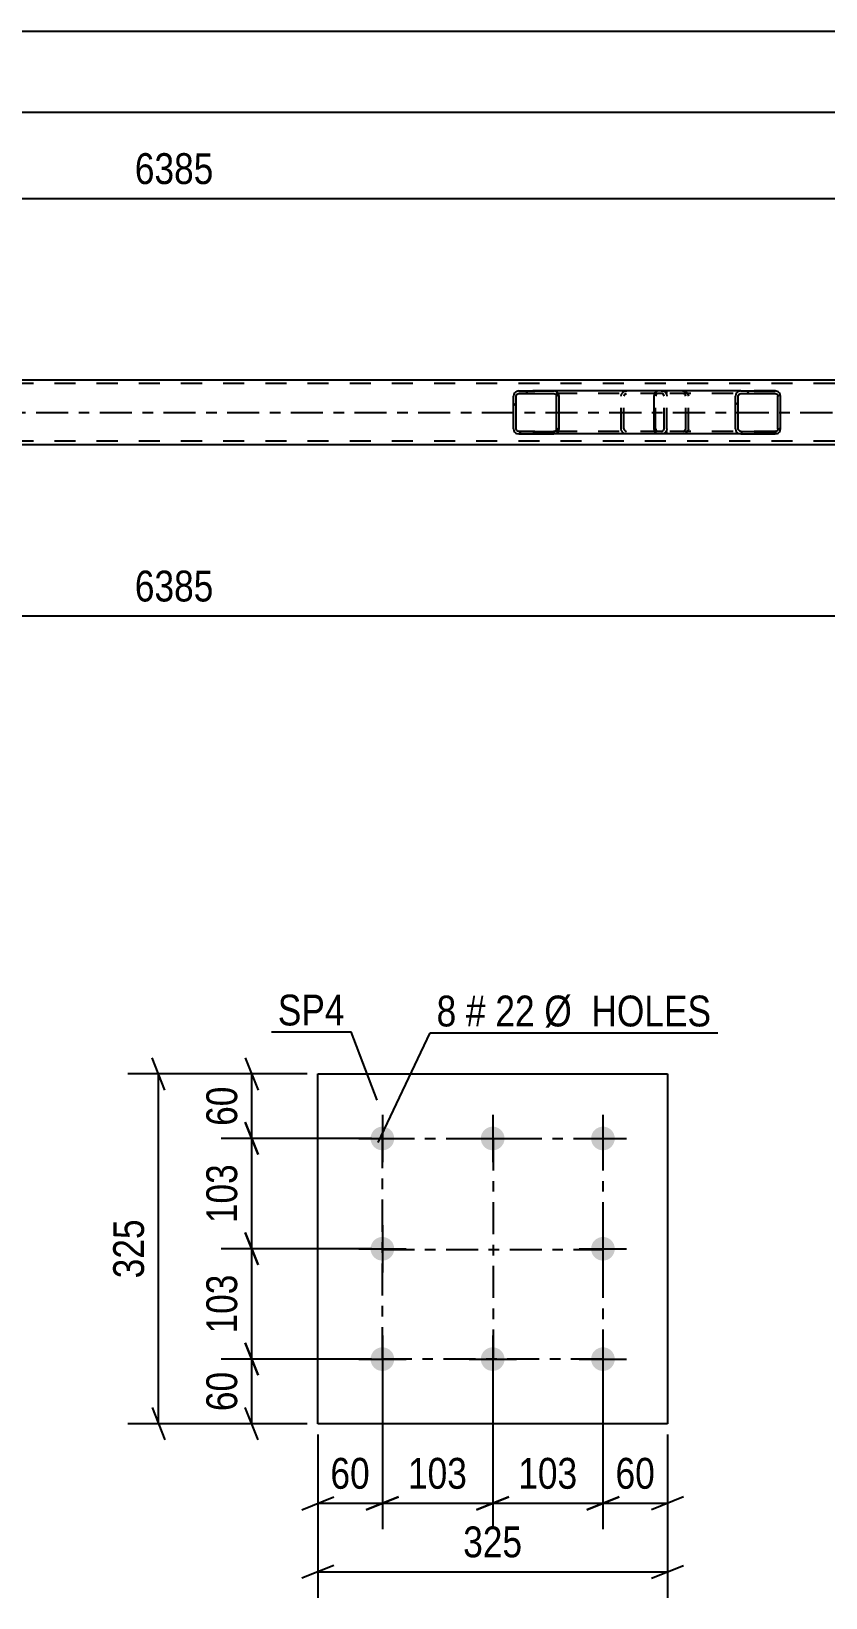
# Model space of a CAD drawing. Header units: millimetres. Extents: x 0 to 841, y 0 to 594.
# Drawn here: x 352.5 to 426.3, y 125.9 to 271.4 of the extents above; entities that cross this region are included whole.
import ezdxf

# ---------------------------------------------------------------- set-up
doc = ezdxf.new("R2010")
doc.units = ezdxf.units.MM
doc.linetypes.add('DXK_LINE_DOT2', pattern=[3.9198, 1.9599, -1.9599])
doc.linetypes.add('DXK_LINE_DOT3', pattern=[5.9187, 2.979, -0.9799, 0.9799, -0.9799])
doc.styles.add('Arial Narrow', font='ARIALN.TTF', dxfattribs={"height": 0.2})

# ---------------------------------------------------------------- blocks, each defined once
blk = doc.blocks.new('Part-232924980-11993 - 11986')
at = {"linetype": 'Continuous'}
h = blk.add_hatch(dxfattribs=at)
h.set_pattern_fill('', scale=0.7, style=0, pattern_type=0)
h.set_pattern_definition([(45, (401.5306, 237.681), (-1.57154, 1.57154), [])])
h.paths.add_polyline_path([(401.57, 237.5), (401.53, 237.68), (401.42, 237.84), (401.25, 237.94), (401.06, 237.98), (397.82, 237.98), (397.63, 237.94), (397.46, 237.84), (397.35, 237.68), (397.31, 237.5), (397.31, 234.46), (397.35, 234.27), (397.46, 234.12), (397.63, 234.01), (397.82, 233.98), (401.06, 233.98), (401.25, 234.01), (401.42, 234.12), (401.53, 234.27), (401.57, 234.46)])
h.paths.add_polyline_path([(401.29, 234.37), (401.24, 234.29), (401.16, 234.24), (401.06, 234.22), (397.82, 234.22), (397.73, 234.24), (397.64, 234.29), (397.59, 234.37), (397.57, 234.46), (397.57, 237.5), (397.59, 237.59), (397.64, 237.67), (397.73, 237.72), (397.82, 237.74), (401.06, 237.74), (401.16, 237.72), (401.24, 237.67), (401.29, 237.59), (401.31, 237.5), (401.31, 234.46)])
at = {"color": 2, "linetype": 'Continuous'}
for p, q in [((397.35, 237.68), (397.31, 237.5)), ((397.31, 234.46), (397.31, 237.5)), ((397.57, 237.5), (397.59, 237.59)), ((397.57, 234.46), (397.57, 237.5)), ((397.59, 237.59), (397.64, 237.67)), ((397.82, 237.98), (397.63, 237.94)), ((397.64, 237.67), (397.73, 237.72)), ((397.73, 237.72), (397.82, 237.74)), ((397.82, 237.98), (401.06, 237.98)), ((397.82, 237.74), (401.06, 237.74)), ((410.66, 237.98), (401.06, 237.98)), ((401.25, 237.94), (401.06, 237.98)), ((401.06, 237.74), (401.16, 237.72)), ((401.16, 237.72), (401.24, 237.67)), ((401.24, 237.67), (401.29, 237.59)), ((401.29, 237.59), (401.31, 237.5)), ((401.31, 234.46), (401.31, 237.5)), ((401.57, 237.5), (401.53, 237.68)), ((401.57, 234.46), (401.57, 237.5)), ((397.31, 234.46), (397.35, 234.27)), ((397.59, 234.37), (397.57, 234.46)), ((397.64, 234.29), (397.59, 234.37)), ((397.73, 234.24), (397.64, 234.29)), ((401.24, 234.29), (401.16, 234.24)), ((401.29, 234.37), (401.24, 234.29)), ((401.31, 234.46), (401.29, 234.37)), ((401.53, 234.27), (401.57, 234.46)), ((397.63, 234.01), (397.82, 233.98)), ((397.82, 234.22), (397.73, 234.24)), ((397.82, 234.22), (401.06, 234.22)), ((397.82, 233.98), (401.06, 233.98)), ((401.16, 234.24), (401.06, 234.22)), ((401.06, 233.98), (401.25, 234.01)), ((410.66, 233.98), (401.06, 233.98))]:
    blk.add_line(p, q, dxfattribs=at)
at = {"color": 7, "linetype": 'DXK_LINE_DOT2'}
for p, q in [((401.06, 237.98), (397.82, 237.98)), ((411.07, 237.74), (397.82, 237.74)), ((407.32, 237.5), (407.36, 237.68)), ((407.32, 234.46), (407.32, 237.5)), ((407.59, 237.59), (407.58, 237.5)), ((407.58, 234.46), (407.58, 237.5)), ((407.65, 237.67), (407.59, 237.59)), ((407.64, 237.94), (407.83, 237.98)), ((407.65, 237.67), (407.67, 237.68)), ((407.67, 237.68), (407.73, 237.72)), ((407.73, 237.72), (407.83, 237.74)), ((411.07, 237.98), (410.66, 237.98)), ((411.07, 237.98), (411.26, 237.94)), ((411.16, 237.72), (411.07, 237.74)), ((411.25, 237.67), (411.16, 237.72)), ((411.3, 237.59), (411.25, 237.67)), ((411.32, 237.5), (411.3, 237.59)), ((411.32, 234.46), (411.32, 237.5)), ((411.54, 237.68), (411.58, 237.5)), ((411.58, 234.46), (411.58, 237.5)), ((407.36, 234.27), (407.32, 234.46)), ((407.58, 234.46), (407.59, 234.37)), ((407.59, 234.37), (407.65, 234.29)), ((407.65, 234.29), (407.73, 234.24)), ((411.16, 234.24), (411.25, 234.29)), ((411.25, 234.29), (411.3, 234.37)), ((411.3, 234.37), (411.32, 234.46)), ((411.58, 234.46), (411.54, 234.27)), ((411.07, 234.22), (397.82, 234.22)), ((401.06, 233.98), (397.82, 233.98)), ((407.83, 233.98), (407.64, 234.01)), ((407.73, 234.24), (407.83, 234.22)), ((411.07, 233.98), (410.66, 233.98)), ((411.07, 234.22), (411.16, 234.24)), ((411.26, 234.01), (411.07, 233.98))]:
    blk.add_line(p, q, dxfattribs=at)
at = {"color": 2, "linetype": 'Continuous'}
for centre, start, end in [((397.8, 237.48), 110.7583, 155.68), ((401.08, 237.48), 24.32, 69.2417), ((397.8, 234.48), 204.32, 249.2417), ((401.08, 234.48), 290.7583, 335.68)]:
    blk.add_arc(centre, 0.496, start, end, dxfattribs=at)
at = {"color": 7, "linetype": 'DXK_LINE_DOT2'}
for centre, start, end in [((407.81, 237.48), 110.7583, 155.68), ((411.09, 237.48), 24.32, 69.2417), ((407.81, 234.48), 204.32, 249.2417), ((411.09, 234.48), 290.7583, 335.68)]:
    blk.add_arc(centre, 0.496, start, end, dxfattribs=at)
blk = doc.blocks.new('Part-232924980-11996 - 11986')
at = {"linetype": 'Continuous'}
h = blk.add_hatch(dxfattribs=at)
h.set_pattern_fill('', scale=0.7, style=0, pattern_type=0)
h.set_pattern_definition([(45, (422.1022, 237.681), (-1.57154, 1.57154), [])])
h.paths.add_polyline_path([(422.14, 237.5), (422.1, 237.68), (421.99, 237.84), (421.83, 237.94), (421.64, 237.98), (418.45, 237.98), (418.26, 237.94), (418.1, 237.84), (417.99, 237.68), (417.95, 237.5), (417.95, 234.46), (417.99, 234.27), (418.1, 234.12), (418.26, 234.01), (418.45, 233.98), (421.64, 233.98), (421.83, 234.01), (421.99, 234.12), (422.1, 234.27), (422.14, 234.46)])
h.paths.add_polyline_path([(421.87, 234.37), (421.82, 234.29), (421.73, 234.24), (421.64, 234.22), (418.45, 234.22), (418.36, 234.24), (418.28, 234.29), (418.22, 234.37), (418.2, 234.46), (418.2, 237.5), (418.22, 237.59), (418.28, 237.67), (418.36, 237.72), (418.45, 237.74), (421.64, 237.74), (421.73, 237.72), (421.82, 237.67), (421.87, 237.59), (421.89, 237.5), (421.89, 234.46)])
at = {"color": 2, "linetype": 'Continuous'}
for p, q in [((410.39, 237.5), (410.41, 237.68)), ((410.39, 234.46), (410.39, 237.5)), ((410.41, 237.68), (410.47, 237.84)), ((410.47, 237.84), (410.56, 237.94)), ((410.56, 237.94), (410.66, 237.98)), ((418.45, 237.98), (410.66, 237.98)), ((417.99, 237.68), (417.95, 237.5)), ((417.95, 234.46), (417.95, 237.5)), ((418.2, 237.5), (418.22, 237.59)), ((418.2, 234.46), (418.2, 237.5)), ((418.22, 237.59), (418.28, 237.67)), ((418.45, 237.98), (418.26, 237.94)), ((418.28, 237.67), (418.36, 237.72)), ((418.36, 237.72), (418.45, 237.74)), ((418.45, 237.98), (421.64, 237.98)), ((418.45, 237.74), (421.64, 237.74)), ((421.83, 237.94), (421.64, 237.98)), ((421.64, 237.74), (421.73, 237.72)), ((421.73, 237.72), (421.82, 237.67)), ((421.82, 237.67), (421.87, 237.59)), ((421.87, 237.59), (421.89, 237.5)), ((421.89, 234.46), (421.89, 237.5)), ((422.14, 237.5), (422.1, 237.68)), ((422.14, 234.46), (422.14, 237.5)), ((410.41, 234.27), (410.39, 234.46)), ((417.95, 234.46), (417.99, 234.27)), ((418.22, 234.37), (418.2, 234.46)), ((418.28, 234.29), (418.22, 234.37)), ((418.36, 234.24), (418.28, 234.29)), ((421.82, 234.29), (421.73, 234.24)), ((421.87, 234.37), (421.82, 234.29)), ((421.89, 234.46), (421.87, 234.37)), ((422.1, 234.27), (422.14, 234.46)), ((410.47, 234.12), (410.41, 234.27)), ((410.56, 234.01), (410.47, 234.12)), ((410.66, 233.98), (410.56, 234.01)), ((418.45, 233.98), (410.66, 233.98)), ((418.26, 234.01), (418.45, 233.98)), ((418.45, 234.22), (418.36, 234.24)), ((418.45, 234.22), (421.64, 234.22)), ((418.45, 233.98), (421.64, 233.98)), ((421.73, 234.24), (421.64, 234.22)), ((421.64, 233.98), (421.83, 234.01))]:
    blk.add_line(p, q, dxfattribs=at)
at = {"color": 7, "linetype": 'DXK_LINE_DOT2'}
for p, q in [((410.54, 237.59), (410.53, 237.5)), ((410.53, 234.46), (410.53, 237.5)), ((410.57, 237.67), (410.54, 237.59)), ((410.61, 237.72), (410.57, 237.67)), ((410.66, 237.74), (410.61, 237.72)), ((421.64, 237.74), (410.66, 237.74)), ((411.58, 237.74), (411.58, 237.98)), ((413.07, 237.98), (413.26, 237.94)), ((413.16, 237.72), (413.07, 237.74)), ((413.25, 237.67), (413.16, 237.72)), ((413.3, 237.59), (413.25, 237.67)), ((413.32, 237.5), (413.3, 237.59)), ((413.32, 234.46), (413.32, 237.5)), ((413.53, 237.68), (413.57, 237.5)), ((413.57, 234.46), (413.57, 237.5)), ((421.64, 237.98), (418.45, 237.98)), ((410.53, 234.46), (410.54, 234.37)), ((410.54, 234.37), (410.57, 234.29)), ((410.57, 234.29), (410.61, 234.24)), ((413.16, 234.24), (413.25, 234.29)), ((413.25, 234.29), (413.3, 234.37)), ((413.3, 234.37), (413.32, 234.46)), ((413.57, 234.46), (413.53, 234.27)), ((410.61, 234.24), (410.66, 234.22)), ((421.64, 234.22), (410.66, 234.22)), ((411.58, 233.98), (411.58, 234.22)), ((413.07, 234.22), (413.16, 234.24)), ((413.26, 234.01), (413.07, 233.98)), ((421.64, 233.98), (418.45, 233.98))]:
    blk.add_line(p, q, dxfattribs=at)
for centre, start, end in [((413.08, 237.48), 23.8494, 68.8059), ((413.08, 234.47), 291.1941, 336.1506)]:
    blk.add_arc(centre, 0.492, start, end, dxfattribs=at)
at = {"color": 2, "linetype": 'Continuous'}
for centre, start, end in [((418.44, 237.48), 111.1941, 156.1506), ((421.65, 237.48), 23.8494, 68.8059), ((418.44, 234.47), 203.8494, 248.8059), ((421.65, 234.47), 291.1941, 336.1506)]:
    blk.add_arc(centre, 0.492, start, end, dxfattribs=at)
blk = doc.blocks.new('Part-232924980-12074 - 11986')
at = {"color": 7, "linetype": 'DXK_LINE_DOT2'}
for p, q in [((772.11, 238.66), (86.61, 238.66)), ((772.11, 233.3), (86.61, 233.3))]:
    blk.add_line(p, q, dxfattribs=at)
at = {"color": 2, "linetype": 'Continuous'}
for p, q in [((492.68, 238.98), (243.27, 238.98)), ((772.11, 232.98), (243.27, 232.98))]:
    blk.add_line(p, q, dxfattribs=at)
at = {"color": 7, "linetype": 'DXK_LINE_DOT3'}
blk.add_line((86.61, 235.98), (772.11, 235.98), dxfattribs=at)
blk = doc.blocks.new('Part-232924980-15078 - 15077')
at = {"color": 2, "linetype": 'Continuous'}
for p, q in [((379.13, 142.03), (379.13, 174.53)), ((379.13, 174.53), (411.63, 174.53)), ((411.63, 174.53), (411.63, 142.03)), ((411.63, 142.03), (379.13, 142.03))]:
    blk.add_line(p, q, dxfattribs=at)
blk = doc.blocks.new('Bolt-232924980-15079 - 15077')
at = {"linetype": 'Continuous'}
for points in [[(385.13, 169.63, -1), (385.13, 167.43, -1)], [(395.38, 169.63, -1), (395.38, 167.43, -1)], [(405.63, 169.63, -1), (405.63, 167.43, -1)], [(385.13, 159.38, -1), (385.13, 157.18, -1)], [(405.63, 159.38, -1), (405.63, 157.18, -1)], [(385.13, 149.13, -1), (385.13, 146.93, -1)], [(395.38, 149.13, -1), (395.38, 146.93, -1)], [(405.63, 149.13, -1), (405.63, 146.93, -1)]]:
    blk.add_hatch(color=1, dxfattribs=at).paths.add_polyline_path(points)
at = {"color": 1, "linetype": 'Continuous'}
for p, q in [((385.13, 170.73), (385.13, 166.33)), ((395.38, 170.73), (395.38, 166.33)), ((405.63, 170.73), (405.63, 166.33)), ((382.93, 168.53), (387.33, 168.53)), ((393.18, 168.53), (397.58, 168.53)), ((403.43, 168.53), (407.83, 168.53)), ((385.13, 160.48), (385.13, 156.08)), ((405.63, 160.48), (405.63, 156.08)), ((382.93, 158.28), (387.33, 158.28)), ((403.43, 158.28), (407.83, 158.28)), ((385.13, 150.23), (385.13, 145.83)), ((395.38, 150.23), (395.38, 145.83)), ((405.63, 150.23), (405.63, 145.83)), ((382.93, 148.03), (387.33, 148.03)), ((393.18, 148.03), (397.58, 148.03)), ((403.43, 148.03), (407.83, 148.03))]:
    blk.add_line(p, q, dxfattribs=at)
blk = doc.blocks.new('Rectangle-232924980-18849 - 15077')
at = {"color": 1, "linetype": 'DXK_LINE_DOT3'}
blk.add_lwpolyline([(385.13, 168.53), (405.63, 168.53), (405.63, 148.03), (385.13, 148.03), (385.13, 168.53)], close=True, dxfattribs=at)
blk = doc.blocks.new('Line-232924980-18859 - 15077')
at = {"color": 1, "linetype": 'DXK_LINE_DOT3'}
blk.add_line((395.43, 168.53), (395.43, 148.03), dxfattribs=at)
blk = doc.blocks.new('Line-232924980-18866 - 15077')
at = {"color": 1, "linetype": 'DXK_LINE_DOT3'}
blk.add_line((385.13, 158.23), (405.63, 158.23), dxfattribs=at)
blk = doc.blocks.new('StraightDimension-232924980-16216 - 11986')
at = {"color": 7, "linetype": 'Continuous'}
blk.add_line((238.07, 217.07), (493.48, 217.07), dxfattribs=at)
at = {"color": 0}
blk.add_wipeout([(370.03, 217.82), (370.03, 222.02), (361.52, 222.02), (361.52, 217.82)], dxfattribs=at)
at = {"color": 3, "style": 'Arial Narrow'}
blk.add_text('6385', height=2.863, dxfattribs=at).set_placement((362.12, 218.42))
blk = doc.blocks.new('StraightDimension-232924980-16293 - 11986')
at = {"color": 7, "linetype": 'Continuous'}
blk.add_line((238.07, 255.85), (493.48, 255.85), dxfattribs=at)
at = {"color": 0}
blk.add_wipeout([(370.03, 256.6), (370.03, 260.8), (361.52, 260.8), (361.52, 256.6)], dxfattribs=at)
at = {"color": 3, "style": 'Arial Narrow'}
blk.add_text('6385', height=2.863, dxfattribs=at).set_placement((362.12, 257.2))
blk = doc.blocks.new('StraightDimension-232924980-16363 - 11986')
at = {"color": 7, "linetype": 'Continuous'}
blk.add_line((86.61, 263.89), (796.21, 263.89), dxfattribs=at)
blk = doc.blocks.new('StraightDimension-232924980-16417 - 11986')
at = {"color": 7, "linetype": 'Continuous'}
blk.add_line((85.81, 271.39), (797.01, 271.39), dxfattribs=at)
blk = doc.blocks.new('StraightDimension-232924980-29687 - 15077')
at = {"color": 7, "linetype": 'Continuous'}
for p, q in [((372.38, 176.03), (373.58, 173.03)), ((378.13, 174.53), (370.13, 174.53)), ((372.98, 168.53), (372.98, 174.53)), ((373.58, 167.03), (372.38, 170.03)), ((384.13, 168.53), (370.13, 168.53))]:
    blk.add_line(p, q, dxfattribs=at)
at = {"color": 0}
blk.add_wipeout([(372.23, 173.96), (368.03, 173.96), (368.03, 169.1), (372.23, 169.1)], dxfattribs=at)
at = {"color": 3, "style": 'Arial Narrow'}
blk.add_text('60', height=2.863, rotation=90.0002, dxfattribs=at).set_placement((371.63, 169.7))
blk = doc.blocks.new('StraightDimension-232924980-29690 - 15077')
at = {"color": 7, "linetype": 'Continuous'}
for p, q in [((372.38, 149.53), (373.58, 146.53)), ((384.13, 148.03), (370.13, 148.03)), ((372.98, 142.03), (372.98, 148.03)), ((373.58, 140.53), (372.38, 143.53)), ((378.13, 142.03), (370.13, 142.03))]:
    blk.add_line(p, q, dxfattribs=at)
at = {"color": 0}
blk.add_wipeout([(372.23, 147.46), (368.03, 147.46), (368.03, 142.6), (372.23, 142.6)], dxfattribs=at)
at = {"color": 3, "style": 'Arial Narrow'}
blk.add_text('60', height=2.863, rotation=90.0002, dxfattribs=at).set_placement((371.63, 143.2))
blk = doc.blocks.new('StraightDimension-232924980-29712 - 15077')
at = {"color": 7, "linetype": 'Continuous'}
for p, q in [((364.92, 173.03), (363.72, 176.03)), ((378.13, 174.53), (361.47, 174.53)), ((364.32, 142.03), (364.32, 174.53)), ((363.72, 143.53), (364.92, 140.53)), ((378.13, 142.03), (361.47, 142.03))]:
    blk.add_line(p, q, dxfattribs=at)
at = {"color": 0}
blk.add_wipeout([(363.57, 161.62), (359.37, 161.62), (359.37, 154.94), (363.57, 154.94)], dxfattribs=at)
at = {"color": 3, "style": 'Arial Narrow'}
blk.add_text('325', height=2.863, rotation=90.0002, dxfattribs=at).set_placement((362.97, 155.54))
blk = doc.blocks.new('StraightDimension-232924980-29723 - 15077')
at = {"color": 7, "linetype": 'Continuous'}
for p, q in [((405.63, 147.03), (405.63, 132.24)), ((411.63, 141.03), (411.63, 132.24)), ((404.13, 134.04), (407.13, 135.24)), ((405.63, 134.64), (411.63, 134.64)), ((413.13, 135.24), (410.13, 134.04))]:
    blk.add_line(p, q, dxfattribs=at)
at = {"color": 0}
blk.add_wipeout([(411.06, 135.39), (411.06, 139.59), (406.2, 139.59), (406.2, 135.39)], dxfattribs=at)
at = {"color": 3, "style": 'Arial Narrow'}
blk.add_text('60', height=2.863, dxfattribs=at).set_placement((406.8, 135.99))
blk = doc.blocks.new('StraightDimension-232924980-29726 - 15077')
at = {"color": 7, "linetype": 'Continuous'}
for p, q in [((385.13, 147.03), (385.13, 132.24)), ((379.13, 141.03), (379.13, 132.24)), ((377.63, 134.04), (380.63, 135.24)), ((379.13, 134.64), (385.13, 134.64)), ((386.63, 135.24), (383.63, 134.04))]:
    blk.add_line(p, q, dxfattribs=at)
at = {"color": 0}
blk.add_wipeout([(384.56, 135.39), (384.56, 139.59), (379.7, 139.59), (379.7, 135.39)], dxfattribs=at)
at = {"color": 3, "style": 'Arial Narrow'}
blk.add_text('60', height=2.863, dxfattribs=at).set_placement((380.3, 135.99))
blk = doc.blocks.new('StraightDimension-232924980-29748 - 15077')
at = {"color": 7, "linetype": 'Continuous'}
for p, q in [((379.13, 141.03), (379.13, 125.87)), ((411.63, 141.03), (411.63, 125.87)), ((380.63, 128.87), (377.63, 127.67)), ((379.13, 128.27), (411.63, 128.27)), ((410.13, 127.67), (413.13, 128.87))]:
    blk.add_line(p, q, dxfattribs=at)
at = {"color": 0}
blk.add_wipeout([(398.72, 129.02), (398.72, 133.22), (392.04, 133.22), (392.04, 129.02)], dxfattribs=at)
at = {"color": 3, "style": 'Arial Narrow'}
blk.add_text('325', height=2.863, dxfattribs=at).set_placement((392.64, 129.62))
blk = doc.blocks.new('StraightDimension-232924980-31349 - 15077')
at = {"color": 7, "linetype": 'Continuous'}
for p, q in [((372.38, 159.78), (373.58, 156.78)), ((384.13, 158.28), (370.13, 158.28)), ((372.98, 148.03), (372.98, 158.28)), ((373.58, 146.53), (372.38, 149.53)), ((384.13, 148.03), (370.13, 148.03))]:
    blk.add_line(p, q, dxfattribs=at)
at = {"color": 0}
blk.add_wipeout([(372.23, 156.5), (368.03, 156.5), (368.03, 149.81), (372.23, 149.81)], dxfattribs=at)
at = {"color": 3, "style": 'Arial Narrow'}
blk.add_text('103', height=2.863, rotation=90.0002, dxfattribs=at).set_placement((371.63, 150.41))
blk = doc.blocks.new('StraightDimension-232924980-31351 - 15077')
at = {"color": 7, "linetype": 'Continuous'}
for p, q in [((372.38, 170.03), (373.58, 167.03)), ((384.13, 168.53), (370.13, 168.53)), ((372.98, 158.28), (372.98, 168.53)), ((373.58, 156.78), (372.38, 159.78)), ((384.13, 158.28), (370.13, 158.28))]:
    blk.add_line(p, q, dxfattribs=at)
at = {"color": 0}
blk.add_wipeout([(372.23, 166.75), (368.03, 166.75), (368.03, 160.06), (372.23, 160.06)], dxfattribs=at)
at = {"color": 3, "style": 'Arial Narrow'}
blk.add_text('103', height=2.863, rotation=90.0002, dxfattribs=at).set_placement((371.63, 160.66))
blk = doc.blocks.new('StraightDimension-232924980-31371 - 15077')
at = {"color": 7, "linetype": 'Continuous'}
for p, q in [((385.13, 147.03), (385.13, 132.24)), ((395.38, 147.03), (395.38, 132.24)), ((383.63, 134.04), (386.63, 135.24)), ((385.13, 134.64), (395.38, 134.64)), ((396.88, 135.24), (393.88, 134.04))]:
    blk.add_line(p, q, dxfattribs=at)
at = {"color": 0}
blk.add_wipeout([(393.6, 135.39), (393.6, 139.59), (386.91, 139.59), (386.91, 135.39)], dxfattribs=at)
at = {"color": 3, "style": 'Arial Narrow'}
blk.add_text('103', height=2.863, dxfattribs=at).set_placement((387.51, 135.99))
blk = doc.blocks.new('StraightDimension-232924980-31373 - 15077')
at = {"color": 7, "linetype": 'Continuous'}
for p, q in [((395.38, 147.03), (395.38, 132.24)), ((405.63, 147.03), (405.63, 132.24)), ((393.88, 134.04), (396.88, 135.24)), ((395.38, 134.64), (405.63, 134.64)), ((407.13, 135.24), (404.13, 134.04))]:
    blk.add_line(p, q, dxfattribs=at)
at = {"color": 0}
blk.add_wipeout([(403.85, 135.39), (403.85, 139.59), (397.16, 139.59), (397.16, 135.39)], dxfattribs=at)
at = {"color": 3, "style": 'Arial Narrow'}
blk.add_text('103', height=2.863, dxfattribs=at).set_placement((397.76, 135.99))
blk = doc.blocks.new('Mark-232924980-15538 - 15077')
at = {"color": 0}
blk.add_wipeout([(381.62, 179.03), (381.62, 182.03), (375.41, 182.03), (375.41, 179.03)], dxfattribs=at)
blk.add_wipeout([(381.62, 179.03), (381.62, 182.03), (375.41, 182.03), (375.41, 179.03)], dxfattribs=at)
at = {"color": 30, "linetype": 'Continuous'}
for p in [(374.81, 178.43), (384.63, 172.08)]:
    blk.add_line(p, (382.22, 178.43), dxfattribs=at)
at = {"color": 3, "style": 'Arial Narrow'}
blk.add_text('SP4', height=2.863, dxfattribs=at).set_placement((375.41, 179.03))
blk = doc.blocks.new('Mark-232924980-15541 - 15077')
at = {"color": 0}
for points in [[(392, 178.94), (392, 181.94), (390.17, 181.94), (390.17, 178.94)], [(394.73, 178.94), (394.73, 181.94), (392.9, 181.94), (392.9, 178.94)], [(399.28, 178.94), (399.28, 181.94), (395.63, 181.94), (395.63, 178.94)], [(415.71, 178.94), (415.71, 181.94), (400.18, 181.94), (400.18, 178.94)]]:
    blk.add_wipeout(points, dxfattribs=at)
for points in [[(392, 178.94), (392, 181.94), (390.17, 181.94), (390.17, 178.94)], [(394.73, 178.94), (394.73, 181.94), (392.9, 181.94), (392.9, 178.94)], [(399.28, 178.94), (399.28, 181.94), (395.63, 181.94), (395.63, 178.94)], [(415.71, 178.94), (415.71, 181.94), (400.18, 181.94), (400.18, 178.94)]]:
    blk.add_wipeout(points, dxfattribs=at)
at = {"color": 7, "linetype": 'Continuous'}
for p, q in [((384.73, 168.17), (389.57, 178.34)), ((389.57, 178.34), (416.31, 178.34))]:
    blk.add_line(p, q, dxfattribs=at)
at = {"color": 3, "style": 'Arial Narrow'}
for s, height, p in [('Ø  HOLES', 2.863, (400.18, 178.94)), ('8', 2.86, (390.17, 178.94)), ('#', 2.86, (392.9, 178.94)), ('22', 2.863, (395.63, 178.94))]:
    blk.add_text(s, height=height, dxfattribs=at).set_placement(p)

msp = doc.modelspace()

# ---------------------------------------------------------------- block references
for name in ['StraightDimension-232924980-16293 - 11986', 'Part-232924980-12074 - 11986', 'Part-232924980-11993 - 11986', 'Part-232924980-11996 - 11986', 'StraightDimension-232924980-16216 - 11986', 'Part-232924980-15078 - 15077', 'Bolt-232924980-15079 - 15077', 'Rectangle-232924980-18849 - 15077', 'Line-232924980-18859 - 15077', 'Line-232924980-18866 - 15077']:
    msp.add_blockref(name, (0, 0))

# ---------------------------------------------------------------- next in the draw order: block references
for name in ['StraightDimension-232924980-16363 - 11986', 'StraightDimension-232924980-29687 - 15077', 'StraightDimension-232924980-29690 - 15077', 'StraightDimension-232924980-29723 - 15077']:
    msp.add_blockref(name, (0, 0))

# ---------------------------------------------------------------- next in the draw order: block references
for name in ['StraightDimension-232924980-16417 - 11986', 'StraightDimension-232924980-29712 - 15077']:
    msp.add_blockref(name, (0, 0))

# ---------------------------------------------------------------- next in the draw order: block references
for name in ['Mark-232924980-15538 - 15077', 'StraightDimension-232924980-29726 - 15077']:
    msp.add_blockref(name, (0, 0))

# ---------------------------------------------------------------- next in the draw order: block references
for name in ['StraightDimension-232924980-31349 - 15077', 'StraightDimension-232924980-29748 - 15077']:
    msp.add_blockref(name, (0, 0))

# ---------------------------------------------------------------- next in the draw order: block references
for name in ['StraightDimension-232924980-31351 - 15077', 'StraightDimension-232924980-31371 - 15077']:
    msp.add_blockref(name, (0, 0))

# ---------------------------------------------------------------- next in the draw order: block references
for name in ['Mark-232924980-15541 - 15077', 'StraightDimension-232924980-31373 - 15077']:
    msp.add_blockref(name, (0, 0))

doc.saveas('drawing.dxf')
